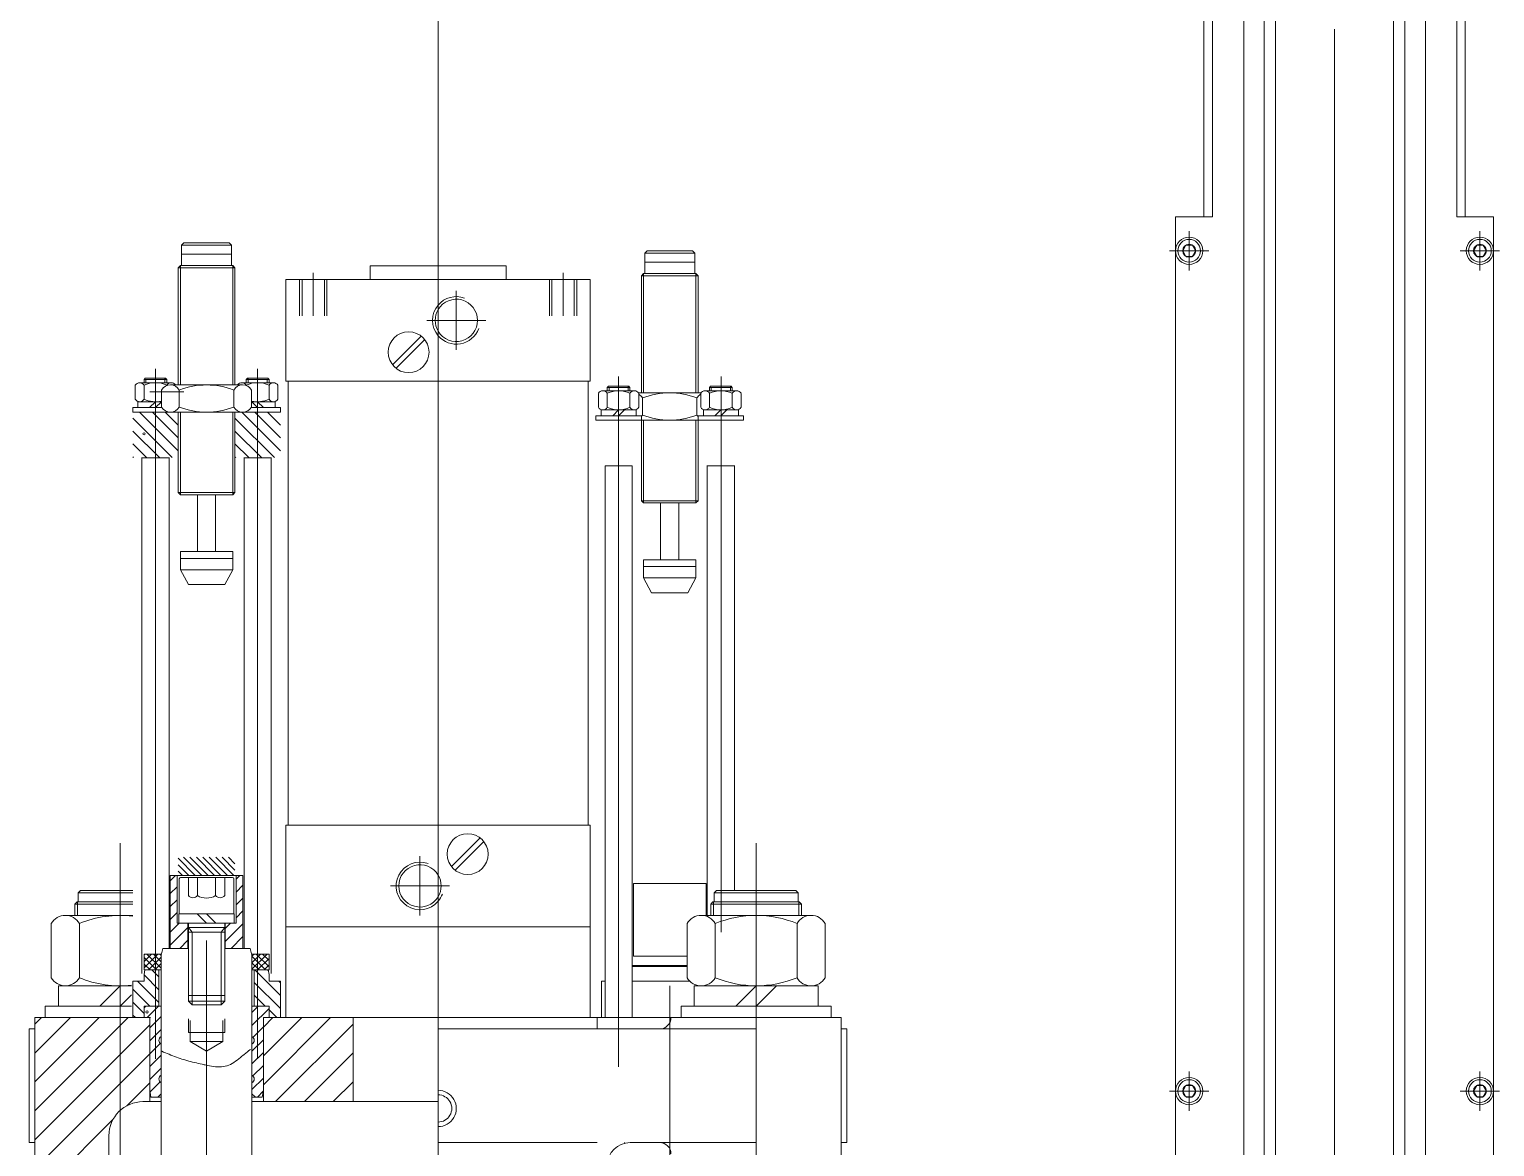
# Model space of a CAD drawing. Header units: millimetres. Extents: x -1052 to 3351, y 0 to 2015.
# Drawn here: x -148.41 to -138.87, y 1558.49 to 1565.77 of the extents above; entities that cross this region are included whole.
import ezdxf

# ---------------------------------------------------------------- set-up
doc = ezdxf.new("R2010")
doc.units = ezdxf.units.MM

msp = doc.modelspace()

# ---------------------------------------------------------------- linework, layer by layer
at = {"linetype": 'Continuous', "lineweight": 0}
for p, q in [((-140.5054, 1553.0099), (-140.5054, 1571.4257)), ((-140.3723, 1553.0099), (-140.3723, 1571.4257)), ((-140.2983, 1553.0099), (-140.2983, 1571.4257)), ((-139.5291, 1553.0099), (-139.5291, 1571.4257)), ((-139.4552, 1553.0099), (-139.4552, 1571.4257)), ((-139.322, 1553.0099), (-139.322, 1571.4257)), ((-140.7642, 1568.6892), (-140.7642, 1564.5475)), ((-140.7642, 1564.5475), (-140.7642, 1568.6892)), ((-140.7091, 1564.5475), (-140.7091, 1568.6892)), ((-139.1184, 1564.5475), (-139.1184, 1568.6892)), ((-139.0632, 1568.6892), (-139.0632, 1564.5475)), ((-139.0632, 1564.5475), (-139.0632, 1568.6892)), ((-145.7515, 1566.4505), (-145.7515, 1544.2314)), ((-145.7515, 1565.7678), (-145.7515, 1548.4778)), ((-139.9137, 1553.0099), (-139.9137, 1565.7678)), ((-140.9491, 1553.0099), (-140.9491, 1564.5475)), ((-140.7642, 1564.5475), (-140.9491, 1564.5475)), ((-140.9491, 1564.5475), (-140.9491, 1553.0099)), ((-140.7091, 1564.5475), (-140.9491, 1564.5475)), ((-139.1184, 1564.5475), (-138.8783, 1564.5475)), ((-139.0632, 1564.5475), (-138.8783, 1564.5475)), ((-138.8783, 1553.0099), (-138.8783, 1564.5475)), ((-138.8783, 1564.5475), (-138.8783, 1553.0099)), ((-140.8604, 1564.4541), (-140.8604, 1564.1972)), ((-138.967, 1564.4541), (-138.967, 1564.1972)), ((-147.4224, 1564.3628), (-147.4076, 1564.3776)), ((-147.4224, 1564.2297), (-147.4224, 1564.3628)), ((-147.4224, 1564.3628), (-147.097, 1564.3628)), ((-147.4076, 1564.3776), (-147.1118, 1564.3776)), ((-147.097, 1564.3628), (-147.1118, 1564.3776)), ((-147.097, 1564.2297), (-147.097, 1564.3628)), ((-144.4059, 1564.3099), (-144.3912, 1564.3247)), ((-144.0953, 1564.3247), (-144.3912, 1564.3247)), ((-144.0805, 1564.3099), (-144.0953, 1564.3247)), ((-140.9889, 1564.3257), (-140.7319, 1564.3257)), ((-140.8815, 1564.3626), (-140.9027, 1564.3257)), ((-140.8815, 1564.2887), (-140.9027, 1564.3257)), ((-140.8392, 1564.3626), (-140.8815, 1564.3626)), ((-140.8392, 1564.3626), (-140.8181, 1564.3257)), ((-140.8392, 1564.2887), (-140.8181, 1564.3257)), ((-138.8386, 1564.3257), (-139.0955, 1564.3257)), ((-138.9882, 1564.3626), (-139.0093, 1564.3257)), ((-138.9882, 1564.2887), (-139.0093, 1564.3257)), ((-138.9882, 1564.3626), (-138.9459, 1564.3626)), ((-138.9459, 1564.3626), (-138.9247, 1564.3257)), ((-138.9459, 1564.2887), (-138.9247, 1564.3257)), ((-147.4446, 1564.2149), (-147.4298, 1564.2297)), ((-147.4298, 1564.2297), (-147.0896, 1564.2297)), ((-147.4298, 1564.2297), (-147.4298, 1563.4516)), ((-147.097, 1564.3036), (-147.4224, 1564.3036)), ((-147.0748, 1564.2149), (-147.0896, 1564.2297)), ((-147.0896, 1564.2297), (-147.0896, 1563.4516)), ((-146.1952, 1564.1383), (-146.1952, 1564.2271)), ((-146.1952, 1564.2271), (-145.7515, 1564.2271)), ((-145.7515, 1564.2271), (-145.3077, 1564.2271)), ((-145.3077, 1564.2271), (-145.3077, 1564.1383)), ((-144.4059, 1564.1768), (-144.4059, 1564.3099)), ((-144.0805, 1564.3099), (-144.4059, 1564.3099)), ((-144.4059, 1564.2508), (-144.0805, 1564.2508)), ((-144.0805, 1564.1768), (-144.0805, 1564.3099)), ((-140.8392, 1564.2887), (-140.8815, 1564.2887)), ((-138.9882, 1564.2887), (-138.9459, 1564.2887)), ((-147.4446, 1564.2149), (-147.0748, 1564.2149)), ((-147.4446, 1564.2149), (-147.4446, 1563.4516)), ((-147.0748, 1564.2149), (-147.0748, 1563.4516)), ((-146.7425, 1563.4771), (-146.7425, 1564.1383)), ((-146.7425, 1564.1383), (-146.1952, 1564.1383)), ((-146.6538, 1564.1383), (-146.6538, 1563.9017)), ((-146.6379, 1564.1383), (-146.6379, 1563.9017)), ((-146.565, 1564.1827), (-146.565, 1563.9017)), ((-146.4922, 1564.1383), (-146.4922, 1563.9017)), ((-146.4763, 1564.1383), (-146.4763, 1563.9017)), ((-146.1952, 1564.1383), (-145.7515, 1564.1383)), ((-145.7515, 1564.1383), (-145.3077, 1564.1383)), ((-145.3077, 1564.1383), (-144.7604, 1564.1383)), ((-145.0267, 1564.1383), (-145.0267, 1563.9017)), ((-145.0108, 1564.1383), (-145.0108, 1563.9017)), ((-144.9379, 1564.1827), (-144.9379, 1563.9017)), ((-144.8651, 1564.1383), (-144.8651, 1563.9017)), ((-144.8492, 1564.1383), (-144.8492, 1563.9017)), ((-144.7604, 1564.1383), (-144.7604, 1563.4771)), ((-144.4281, 1564.162), (-144.4133, 1564.1768)), ((-144.0583, 1564.162), (-144.4281, 1564.162)), ((-144.4281, 1564.162), (-144.4281, 1563.3999)), ((-144.0731, 1564.1768), (-144.4133, 1564.1768)), ((-144.4133, 1564.1768), (-144.4133, 1563.3999)), ((-144.0583, 1564.162), (-144.0731, 1564.1768)), ((-144.0731, 1564.1768), (-144.0731, 1563.3999)), ((-144.0583, 1564.162), (-144.0583, 1563.3999)), ((-145.6331, 1563.6792), (-145.6331, 1564.065)), ((-145.4402, 1563.8721), (-145.8261, 1563.8721)), ((-145.8621, 1563.7702), (-146.0489, 1563.5834)), ((-145.8386, 1563.7466), (-146.0254, 1563.5598)), ((-144.4281, 1563.665), (-144.4281, 1563.6661)), ((-144.4133, 1563.665), (-144.4133, 1563.6661)), ((-144.0731, 1563.665), (-144.0731, 1563.6661)), ((-144.0583, 1563.665), (-144.0583, 1563.6663)), ((-147.5925, 1559.063), (-147.5925, 1563.5574)), ((-146.9269, 1559.063), (-146.9269, 1563.5574)), ((-147.6952, 1563.4664), (-147.4898, 1563.4664)), ((-147.6665, 1563.4875), (-147.6591, 1563.4949)), ((-147.5186, 1563.4875), (-147.6665, 1563.4875)), ((-147.6665, 1563.4653), (-147.6665, 1563.4875)), ((-147.526, 1563.4949), (-147.6591, 1563.4949)), ((-147.6547, 1563.4653), (-147.6547, 1563.4875)), ((-147.5304, 1563.4653), (-147.5304, 1563.4949)), ((-147.5186, 1563.4875), (-147.526, 1563.4949)), ((-147.5186, 1563.4653), (-147.5186, 1563.4875)), ((-146.8242, 1563.4664), (-147.0296, 1563.4664)), ((-147.0009, 1563.4875), (-146.9935, 1563.4949)), ((-147.0009, 1563.4875), (-146.853, 1563.4875)), ((-147.0009, 1563.4653), (-147.0009, 1563.4875)), ((-146.9935, 1563.4949), (-146.8604, 1563.4949)), ((-146.989, 1563.4653), (-146.989, 1563.4949)), ((-146.8648, 1563.4653), (-146.8648, 1563.4875)), ((-146.853, 1563.4875), (-146.8604, 1563.4949)), ((-146.853, 1563.4653), (-146.853, 1563.4875)), ((-146.7277, 1563.4771), (-146.7425, 1563.4771)), ((-146.7277, 1560.5839), (-146.7277, 1563.4771)), ((-146.7277, 1563.4771), (-145.7515, 1563.4771)), ((-145.7515, 1563.4771), (-144.7752, 1563.4771)), ((-144.7604, 1563.4771), (-144.7752, 1563.4771)), ((-144.7752, 1563.4771), (-144.7752, 1560.5839)), ((-144.5761, 1559.0113), (-144.5761, 1563.5057)), ((-143.9094, 1563.5057), (-143.9094, 1559.8885)), ((-147.724, 1563.3587), (-147.724, 1563.4498)), ((-147.6665, 1563.3587), (-147.6665, 1563.4498)), ((-147.4076, 1563.4061), (-147.6295, 1563.4061)), ((-147.5522, 1563.4184), (-147.5522, 1563.3073)), ((-147.5186, 1563.4498), (-147.5186, 1563.4472)), ((-147.4947, 1563.4516), (-147.0247, 1563.4516)), ((-147.4372, 1563.4184), (-147.4372, 1563.3073)), ((-147.0822, 1563.3073), (-147.0822, 1563.4184)), ((-147.0009, 1563.4498), (-147.0009, 1563.4472)), ((-146.9672, 1563.4184), (-146.9672, 1563.3073)), ((-146.853, 1563.3587), (-146.853, 1563.4498)), ((-146.7955, 1563.3587), (-146.7955, 1563.4498)), ((-144.7075, 1563.3059), (-144.7075, 1563.3969)), ((-144.6787, 1563.4135), (-144.4734, 1563.4135)), ((-144.65, 1563.4357), (-144.6426, 1563.4431)), ((-144.5021, 1563.4357), (-144.65, 1563.4357)), ((-144.65, 1563.4135), (-144.65, 1563.4357)), ((-144.65, 1563.3059), (-144.65, 1563.3969)), ((-144.5095, 1563.4431), (-144.6426, 1563.4431)), ((-144.6382, 1563.4135), (-144.6382, 1563.4357)), ((-144.5139, 1563.4135), (-144.5139, 1563.4431)), ((-144.5021, 1563.4357), (-144.5095, 1563.4431)), ((-144.5021, 1563.4135), (-144.5021, 1563.4357)), ((-144.5021, 1563.3969), (-144.5021, 1563.3059)), ((-144.4458, 1563.3999), (-144.0408, 1563.3999)), ((-144.4446, 1563.3059), (-144.4446, 1563.3969)), ((-144.4208, 1563.2556), (-144.4208, 1563.3667)), ((-144.0658, 1563.3667), (-144.0658, 1563.2556)), ((-144.0418, 1563.3059), (-144.0418, 1563.3969)), ((-144.0131, 1563.4135), (-143.8077, 1563.4135)), ((-143.9844, 1563.4357), (-143.977, 1563.4431)), ((-143.8365, 1563.4357), (-143.9844, 1563.4357)), ((-143.9844, 1563.4135), (-143.9844, 1563.4357)), ((-143.9844, 1563.3059), (-143.9844, 1563.3969)), ((-143.8439, 1563.4431), (-143.977, 1563.4431)), ((-143.9725, 1563.4135), (-143.9725, 1563.4357)), ((-143.8483, 1563.4135), (-143.8483, 1563.4431)), ((-143.8365, 1563.4357), (-143.8439, 1563.4431)), ((-143.8365, 1563.4135), (-143.8365, 1563.4357)), ((-143.8365, 1563.3969), (-143.8365, 1563.3059)), ((-143.779, 1563.3059), (-143.779, 1563.3969)), ((-147.7405, 1563.3037), (-147.7405, 1563.2741)), ((-147.55, 1563.3037), (-147.7405, 1563.3037)), ((-147.7405, 1563.2741), (-147.4446, 1563.2741)), ((-147.7064, 1563.3422), (-147.7064, 1563.3037)), ((-147.5522, 1563.3422), (-147.7064, 1563.3422)), ((-147.55, 1563.3037), (-147.7064, 1563.3037)), ((-147.6957, 1563.2741), (-147.4446, 1563.0231)), ((-147.5522, 1563.3422), (-147.6952, 1563.3422)), ((-147.5925, 1563.3422), (-147.631, 1563.3037)), ((-147.612, 1563.2741), (-147.4446, 1563.1068)), ((-147.5925, 1563.3037), (-147.5541, 1563.3422)), ((-147.5283, 1563.2741), (-147.4446, 1563.1904)), ((-147.4947, 1563.2741), (-147.0247, 1563.2741)), ((-147.4446, 1562.7505), (-147.4446, 1563.2741)), ((-147.4298, 1562.7357), (-147.4298, 1563.2741)), ((-147.0896, 1562.7357), (-147.0896, 1563.2741)), ((-147.0748, 1562.7505), (-147.0748, 1563.2741)), ((-146.779, 1563.2741), (-147.0748, 1563.2741)), ((-147.03, 1563.2741), (-146.779, 1563.0231)), ((-146.9695, 1563.3037), (-146.779, 1563.3037)), ((-146.9695, 1563.3037), (-146.813, 1563.3037)), ((-146.9672, 1563.3422), (-146.813, 1563.3422)), ((-146.9672, 1563.3422), (-146.8242, 1563.3422)), ((-146.9269, 1563.3037), (-146.9654, 1563.3422)), ((-146.9463, 1563.2741), (-146.779, 1563.1068)), ((-146.9269, 1563.3422), (-146.8885, 1563.3037)), ((-146.8627, 1563.2741), (-146.779, 1563.1904)), ((-146.813, 1563.3422), (-146.813, 1563.3037)), ((-146.779, 1563.3037), (-146.779, 1563.2741)), ((-144.4622, 1563.2893), (-144.69, 1563.2893)), ((-144.69, 1563.2893), (-144.69, 1563.2508)), ((-144.6787, 1563.2893), (-144.4734, 1563.2893)), ((-144.5761, 1563.2893), (-144.6145, 1563.2508)), ((-144.5761, 1563.2508), (-144.5376, 1563.2893)), ((-144.4622, 1563.2508), (-144.4622, 1563.2893)), ((-143.7965, 1563.2893), (-144.0243, 1563.2893)), ((-144.0243, 1563.2893), (-144.0243, 1563.2508)), ((-144.0131, 1563.2893), (-143.8077, 1563.2893)), ((-143.9104, 1563.2893), (-143.9489, 1563.2508)), ((-143.9104, 1563.2508), (-143.872, 1563.2893)), ((-143.7965, 1563.2508), (-143.7965, 1563.2893)), ((-147.7405, 1563.2352), (-147.4835, 1562.9783)), ((-147.0748, 1563.2352), (-146.8179, 1562.9783)), ((-144.4281, 1563.2508), (-144.724, 1563.2508)), ((-144.724, 1563.2508), (-144.724, 1563.2212)), ((-144.724, 1563.2212), (-144.4281, 1563.2212)), ((-144.69, 1563.2508), (-144.4622, 1563.2508)), ((-144.4282, 1563.2224), (-144.0584, 1563.2224)), ((-144.4281, 1563.2212), (-144.4281, 1563.2508)), ((-144.4281, 1562.6976), (-144.4281, 1563.2215)), ((-144.4133, 1562.6828), (-144.4133, 1563.2212)), ((-144.0731, 1562.6828), (-144.0731, 1563.2212)), ((-143.7625, 1563.2508), (-144.0583, 1563.2508)), ((-144.0583, 1563.2508), (-144.0583, 1563.2212)), ((-144.0583, 1562.6976), (-144.0583, 1563.2212)), ((-144.0583, 1563.2212), (-143.7625, 1563.2212)), ((-144.0243, 1563.2508), (-143.7965, 1563.2508)), ((-143.7625, 1563.2212), (-143.7625, 1563.2508)), ((-147.7405, 1563.1516), (-147.5672, 1562.9783)), ((-147.0748, 1563.1516), (-146.9015, 1562.9783)), ((-147.7405, 1563.0679), (-147.6508, 1562.9783)), ((-147.7405, 1562.9842), (-147.7345, 1562.9783)), ((-147.6813, 1562.9783), (-147.6813, 1559.6194)), ((-147.5038, 1562.9783), (-147.5038, 1559.7821)), ((-147.0748, 1563.0679), (-146.9852, 1562.9783)), ((-147.0748, 1562.9842), (-147.0689, 1562.9783)), ((-147.0157, 1562.9783), (-147.0157, 1559.7821)), ((-146.8382, 1562.9783), (-146.8382, 1559.6194)), ((-147.6813, 1562.9772), (-147.5038, 1562.9772)), ((-146.8382, 1562.9772), (-147.0157, 1562.9772)), ((-144.6648, 1562.9254), (-144.4873, 1562.9254)), ((-144.6648, 1559.331), (-144.6648, 1562.9254)), ((-144.4873, 1559.331), (-144.4873, 1562.9254)), ((-143.9992, 1559.9967), (-143.9992, 1562.9265)), ((-143.9992, 1562.9254), (-143.8217, 1562.9254)), ((-143.8217, 1560.1594), (-143.8217, 1562.9265)), ((-147.4446, 1562.7505), (-147.0748, 1562.7505)), ((-147.4446, 1562.7505), (-147.4298, 1562.7357)), ((-147.4298, 1562.7357), (-147.0896, 1562.7357)), ((-147.3189, 1562.3659), (-147.3189, 1562.7357)), ((-147.2006, 1562.3659), (-147.2006, 1562.7357)), ((-147.0748, 1562.7505), (-147.0896, 1562.7357)), ((-144.0583, 1562.6976), (-144.4281, 1562.6976)), ((-144.4281, 1562.6976), (-144.4133, 1562.6828)), ((-144.0583, 1562.6976), (-144.0731, 1562.6828)), ((-144.0731, 1562.6828), (-144.4133, 1562.6828)), ((-144.3024, 1562.3131), (-144.3024, 1562.6828)), ((-144.1841, 1562.3131), (-144.1841, 1562.6828)), ((-147.2597, 1562.3659), (-147.4298, 1562.3659)), ((-147.4298, 1562.2476), (-147.4298, 1562.3659)), ((-147.4298, 1562.3215), (-147.2597, 1562.3215)), ((-147.2597, 1562.3659), (-147.0896, 1562.3659)), ((-147.0896, 1562.3215), (-147.2597, 1562.3215)), ((-147.0896, 1562.2476), (-147.0896, 1562.3659)), ((-144.2432, 1562.3131), (-144.4133, 1562.3131)), ((-144.4133, 1562.1947), (-144.4133, 1562.3131)), ((-144.2432, 1562.3131), (-144.0731, 1562.3131)), ((-144.0731, 1562.1947), (-144.0731, 1562.3131)), ((-147.4298, 1562.2476), (-147.2597, 1562.2476)), ((-147.4298, 1562.2476), (-147.3781, 1562.1514)), ((-147.0896, 1562.2476), (-147.2597, 1562.2476)), ((-147.0896, 1562.2476), (-147.1414, 1562.1514)), ((-144.4133, 1562.2687), (-144.2432, 1562.2687)), ((-144.0731, 1562.2687), (-144.2432, 1562.2687)), ((-147.2597, 1562.1514), (-147.3781, 1562.1514)), ((-147.2597, 1562.1514), (-147.1414, 1562.1514)), ((-144.4133, 1562.1947), (-144.2432, 1562.1947)), ((-144.4133, 1562.1947), (-144.3616, 1562.0986)), ((-144.0731, 1562.1947), (-144.2432, 1562.1947)), ((-144.0731, 1562.1947), (-144.1249, 1562.0986)), ((-144.2432, 1562.0986), (-144.3616, 1562.0986)), ((-144.2432, 1562.0986), (-144.1249, 1562.0986)), ((-146.7425, 1559.9227), (-146.7425, 1560.5839)), ((-146.7425, 1560.5839), (-146.7277, 1560.5839)), ((-146.7277, 1560.5839), (-145.7515, 1560.5839)), ((-145.7515, 1560.5839), (-144.7752, 1560.5839)), ((-145.4776, 1560.5012), (-145.6644, 1560.3144)), ((-144.7752, 1560.5839), (-144.7604, 1560.5839)), ((-144.7604, 1560.5839), (-144.7604, 1559.9227)), ((-147.8223, 1560.467), (-147.8223, 1545.26)), ((-145.454, 1560.4776), (-145.6408, 1560.2908)), ((-143.6806, 1560.467), (-143.6806, 1545.2953)), ((-147.4446, 1560.3686), (-147.333, 1560.257)), ((-147.4446, 1560.3267), (-147.3749, 1560.257)), ((-147.4095, 1560.3753), (-147.2912, 1560.257)), ((-147.3677, 1560.3753), (-147.2494, 1560.257)), ((-147.3259, 1560.3753), (-147.2075, 1560.257)), ((-147.284, 1560.3753), (-147.1657, 1560.257)), ((-147.2422, 1560.3753), (-147.1238, 1560.257)), ((-147.2003, 1560.3753), (-147.082, 1560.257)), ((-147.1585, 1560.3753), (-147.0748, 1560.2916)), ((-147.1167, 1560.3753), (-147.0748, 1560.3335)), ((-145.8698, 1559.996), (-145.8698, 1560.3818)), ((-147.4964, 1560.257), (-147.4964, 1559.7821)), ((-147.4964, 1560.257), (-147.2597, 1560.257)), ((-147.4964, 1560.2221), (-147.4615, 1560.257)), ((-147.452, 1559.9463), (-147.452, 1560.257)), ((-147.4446, 1560.2849), (-147.4167, 1560.257)), ((-147.4372, 1560.2348), (-147.4372, 1560.007)), ((-147.4284, 1560.2436), (-147.0911, 1560.2436)), ((-147.3781, 1560.2436), (-147.3781, 1560.1253)), ((-147.3189, 1560.2436), (-147.3189, 1560.1253)), ((-147.2597, 1560.257), (-147.0231, 1560.257)), ((-147.2006, 1560.2436), (-147.2006, 1560.1253)), ((-147.1414, 1560.2436), (-147.1414, 1560.1253)), ((-147.0822, 1560.2348), (-147.0822, 1560.007)), ((-147.0674, 1559.9463), (-147.0674, 1560.257)), ((-147.0674, 1560.2327), (-147.0432, 1560.257)), ((-147.0231, 1560.257), (-147.0231, 1559.7821)), ((-145.7515, 1560.2259), (-145.7515, 1544.3888)), ((-148.096, 1560.1445), (-148.0812, 1560.1593)), ((-148.096, 1560.1445), (-148.096, 1560.0854)), ((-148.096, 1560.1445), (-147.7405, 1560.1445)), ((-148.0812, 1560.1593), (-147.7405, 1560.1593)), ((-147.4964, 1560.1384), (-147.452, 1560.1828)), ((-147.0674, 1560.149), (-147.0231, 1560.1934)), ((-145.6769, 1560.1889), (-146.0627, 1560.1889)), ((-144.4799, 1560.2052), (-144.4799, 1559.7304)), ((-144.2432, 1560.2052), (-144.4799, 1560.2052)), ((-144.0066, 1560.2052), (-144.2432, 1560.2052)), ((-144.0066, 1560.2052), (-144.0066, 1559.9967)), ((-143.9543, 1560.1445), (-143.9395, 1560.1593)), ((-143.9543, 1560.1445), (-143.407, 1560.1445)), ((-143.9543, 1560.1445), (-143.9543, 1560.0854)), ((-143.9395, 1560.1593), (-143.4218, 1560.1593)), ((-143.407, 1560.1445), (-143.4218, 1560.1593)), ((-143.407, 1560.1445), (-143.407, 1560.0854)), ((-148.1182, 1560.0706), (-148.1034, 1560.0854)), ((-148.1182, 1560.0706), (-148.1182, 1559.9966)), ((-148.1182, 1560.0706), (-147.7405, 1560.0706)), ((-148.1034, 1560.0854), (-147.7405, 1560.0854)), ((-148.0995, 1559.9966), (-148.0995, 1560.0854)), ((-147.4964, 1560.0547), (-147.452, 1560.0991)), ((-147.0674, 1560.0653), (-147.0231, 1560.1097)), ((-147.0674, 1559.9817), (-147.0231, 1560.026)), ((-143.9765, 1560.0706), (-143.9617, 1560.0854)), ((-143.9765, 1560.0706), (-143.3848, 1560.0706)), ((-143.9765, 1560.0706), (-143.9765, 1559.9966)), ((-143.9617, 1560.0854), (-143.3996, 1560.0854)), ((-143.9577, 1559.9966), (-143.9577, 1560.0854)), ((-143.4035, 1559.9966), (-143.4035, 1560.0854)), ((-143.3848, 1560.0706), (-143.3996, 1560.0854)), ((-143.3848, 1560.0706), (-143.3848, 1559.9966)), ((-148.2714, 1559.591), (-148.2714, 1559.9437)), ((-148.1797, 1559.9967), (-147.7405, 1559.9967)), ((-148.088, 1559.591), (-148.088, 1559.9437)), ((-147.4964, 1559.9711), (-147.452, 1560.0154)), ((-147.4964, 1559.8874), (-147.4375, 1559.9463)), ((-147.452, 1559.9463), (-147.2597, 1559.9463)), ((-147.4402, 1559.9463), (-147.4402, 1560.007)), ((-147.4402, 1560.007), (-147.0793, 1560.007)), ((-147.0793, 1559.9463), (-147.4402, 1559.9463)), ((-147.4372, 1560.007), (-147.0822, 1560.007)), ((-147.3818, 1559.7821), (-147.3818, 1559.9463)), ((-147.3781, 1559.9463), (-147.3781, 1559.439)), ((-147.2597, 1559.9463), (-147.3204, 1560.007)), ((-147.2597, 1560.007), (-147.1991, 1559.9463)), ((-147.0674, 1559.9463), (-147.2597, 1559.9463)), ((-147.1414, 1559.9463), (-147.1414, 1559.439)), ((-147.1377, 1559.7821), (-147.1377, 1559.9463)), ((-147.1377, 1559.9114), (-147.1028, 1559.9463)), ((-147.1377, 1559.8277), (-147.0231, 1559.9424)), ((-147.0793, 1560.007), (-147.0793, 1559.9463)), ((-144.1302, 1559.591), (-144.1302, 1559.9437)), ((-144.0385, 1559.9966), (-143.3227, 1559.9966)), ((-143.9469, 1559.591), (-143.9469, 1559.9437)), ((-143.4143, 1559.9437), (-143.4143, 1559.591)), ((-143.231, 1559.591), (-143.231, 1559.9437)), ((-147.4964, 1559.8037), (-147.3818, 1559.9184)), ((-147.4343, 1559.7821), (-147.3818, 1559.8347)), ((-147.3544, 1559.8886), (-147.3781, 1559.9182)), ((-147.3781, 1559.9182), (-147.1414, 1559.9182)), ((-147.1414, 1559.8886), (-147.3781, 1559.8886)), ((-147.3544, 1559.4153), (-147.3544, 1559.8886)), ((-147.2597, 1551.4293), (-147.2597, 1559.8328)), ((-147.1651, 1559.8886), (-147.1414, 1559.9182)), ((-147.1651, 1559.4153), (-147.1651, 1559.8886)), ((-147.0996, 1559.7821), (-147.0231, 1559.8587)), ((-146.7425, 1559.9227), (-144.7604, 1559.9227)), ((-146.7425, 1559.331), (-146.7425, 1559.9227)), ((-146.1952, 1559.9227), (-146.7425, 1559.9227)), ((-146.1952, 1559.9227), (-145.7515, 1559.9227)), ((-145.7515, 1559.9227), (-145.3077, 1559.9227)), ((-144.7604, 1559.9227), (-145.3077, 1559.9227)), ((-144.7604, 1559.9227), (-144.7604, 1559.686)), ((-144.7604, 1559.9227), (-144.7604, 1559.331)), ((-147.6665, 1559.7452), (-147.6665, 1559.6416)), ((-147.6665, 1559.7452), (-147.5536, 1559.7452)), ((-147.6665, 1559.7392), (-147.6605, 1559.7452)), ((-147.6665, 1559.6973), (-147.6187, 1559.7452)), ((-147.6665, 1559.6555), (-147.5768, 1559.7452)), ((-147.6479, 1559.7452), (-147.5556, 1559.6529)), ((-147.606, 1559.7452), (-147.5556, 1559.6947)), ((-147.5642, 1559.7452), (-147.5556, 1559.7365)), ((-147.5556, 1559.7378), (-147.5437, 1559.7821)), ((-147.5556, 1559.7452), (-147.5556, 1559.6416)), ((-147.5556, 1559.7378), (-147.5556, 1553.9006)), ((-147.5437, 1559.7821), (-147.4076, 1559.7821)), ((-147.4964, 1559.7821), (-147.3781, 1559.7821)), ((-147.1414, 1559.7821), (-147.0231, 1559.7821)), ((-147.1118, 1559.7821), (-146.9758, 1559.7821)), ((-146.9639, 1559.7378), (-146.9758, 1559.7821)), ((-146.9659, 1559.7452), (-146.853, 1559.7452)), ((-146.9639, 1559.7452), (-146.9639, 1559.6416)), ((-146.9639, 1559.7305), (-146.9493, 1559.7452)), ((-146.9639, 1559.6887), (-146.9074, 1559.7452)), ((-146.9639, 1559.6469), (-146.8656, 1559.7452)), ((-146.9639, 1559.7378), (-146.9639, 1557.7779)), ((-146.9366, 1559.7452), (-146.853, 1559.6615)), ((-146.8948, 1559.7452), (-146.853, 1559.7033)), ((-146.853, 1559.6416), (-146.853, 1559.7452)), ((-147.6665, 1559.722), (-147.5862, 1559.6416)), ((-147.6665, 1559.6801), (-147.628, 1559.6416)), ((-147.6665, 1559.6416), (-147.5556, 1559.6416)), ((-147.6665, 1559.612), (-147.6613, 1559.6416)), ((-147.6613, 1559.6416), (-147.5556, 1559.6416)), ((-147.6385, 1559.6416), (-147.5556, 1559.7246)), ((-147.6157, 1559.6416), (-147.5704, 1559.5962)), ((-147.5967, 1559.6416), (-147.5556, 1559.6827)), ((-147.5704, 1559.6416), (-147.5704, 1559.405)), ((-146.9639, 1559.7306), (-146.8749, 1559.6416)), ((-146.9639, 1559.6888), (-146.9168, 1559.6416)), ((-146.9639, 1559.6469), (-146.9586, 1559.6416)), ((-146.9639, 1559.6416), (-146.853, 1559.6416)), ((-146.9639, 1559.6416), (-146.8582, 1559.6416)), ((-146.9491, 1559.6416), (-146.9491, 1559.405)), ((-146.9463, 1559.6416), (-146.779, 1559.4743)), ((-146.9273, 1559.6416), (-146.853, 1559.716)), ((-146.8855, 1559.6416), (-146.853, 1559.6741)), ((-146.8627, 1559.6416), (-146.8572, 1559.6362)), ((-146.853, 1559.612), (-146.8582, 1559.6416)), ((-144.4873, 1559.6712), (-144.1302, 1559.6712)), ((-144.4873, 1559.6638), (-144.1302, 1559.6638)), ((-144.4799, 1559.7304), (-144.1302, 1559.7304)), ((-147.7405, 1559.5677), (-147.7405, 1559.331)), ((-147.7405, 1559.5677), (-147.6665, 1559.5677)), ((-147.7091, 1559.5677), (-147.5704, 1559.4289)), ((-147.6665, 1559.612), (-147.6665, 1559.5677)), ((-147.6665, 1559.6087), (-147.5704, 1559.5126)), ((-147.3781, 1559.5455), (-147.3781, 1559.5307)), ((-146.9491, 1559.5607), (-146.779, 1559.3906)), ((-146.853, 1559.612), (-146.853, 1559.5677)), ((-146.853, 1559.5677), (-146.779, 1559.5677)), ((-146.7887, 1559.5677), (-146.779, 1559.5579)), ((-146.779, 1559.5677), (-146.779, 1559.331)), ((-144.687, 1559.331), (-144.687, 1559.5677)), ((-144.687, 1559.5677), (-144.6648, 1559.5677)), ((-144.4873, 1559.5677), (-144.1119, 1559.5677)), ((-148.2249, 1559.5382), (-148.2249, 1559.4051)), ((-147.7479, 1559.5381), (-148.2249, 1559.5382)), ((-148.1797, 1559.5381), (-147.7479, 1559.5381)), ((-147.8218, 1559.5381), (-147.9549, 1559.405)), ((-147.8218, 1559.405), (-147.7479, 1559.4789)), ((-147.7405, 1559.5153), (-147.6301, 1559.405)), ((-147.1414, 1559.4745), (-147.3781, 1559.4745)), ((-146.9491, 1559.477), (-146.877, 1559.405)), ((-144.2427, 1559.538), (-144.2427, 1551.8057)), ((-143.2775, 1559.538), (-144.0837, 1559.5382)), ((-144.0837, 1559.5382), (-144.0837, 1559.405)), ((-144.0385, 1559.5381), (-143.3227, 1559.5381)), ((-143.6806, 1559.5381), (-143.8138, 1559.405)), ((-143.6806, 1559.405), (-143.5475, 1559.5381)), ((-143.2776, 1559.4049), (-143.2775, 1559.538)), ((-148.3099, 1559.405), (-148.3099, 1559.331)), ((-148.0881, 1559.405), (-148.3099, 1559.405)), ((-148.2249, 1559.4051), (-147.7479, 1559.405)), ((-147.7405, 1559.4316), (-147.6665, 1559.3577)), ((-147.6665, 1559.405), (-147.5556, 1559.405)), ((-147.6665, 1559.405), (-147.6665, 1559.331)), ((-147.6665, 1559.405), (-147.6665, 1559.331)), ((-147.6665, 1559.405), (-147.5556, 1559.405)), ((-147.6665, 1559.3939), (-147.6555, 1559.405)), ((-147.6458, 1559.331), (-147.5718, 1559.405)), ((-147.5556, 1559.2087), (-147.5556, 1559.405)), ((-147.3781, 1559.439), (-147.1414, 1559.439)), ((-147.3781, 1559.439), (-147.3544, 1559.4153)), ((-147.3544, 1559.4153), (-147.1651, 1559.4153)), ((-147.1414, 1559.439), (-147.1651, 1559.4153)), ((-146.9639, 1559.405), (-146.853, 1559.405)), ((-146.9639, 1559.2087), (-146.9639, 1559.405)), ((-146.9639, 1559.405), (-146.853, 1559.405)), ((-146.9639, 1559.3641), (-146.923, 1559.405)), ((-146.9639, 1559.2804), (-146.853, 1559.3913)), ((-146.853, 1559.405), (-146.853, 1559.331)), ((-146.853, 1559.405), (-146.853, 1559.331)), ((-146.853, 1559.3809), (-146.8031, 1559.331)), ((-144.1688, 1559.405), (-144.1688, 1559.331)), ((-143.9469, 1559.4049), (-144.1688, 1559.405)), ((-144.0837, 1559.405), (-143.2776, 1559.4049)), ((-143.1925, 1559.4049), (-143.4144, 1559.4049)), ((-143.1925, 1559.3309), (-143.1925, 1559.4049)), ((-148.377, 1559.257), (-148.414, 1559.257)), ((-148.414, 1558.5174), (-148.414, 1559.257)), ((-148.377, 1558.1476), (-148.377, 1559.331)), ((-148.377, 1559.331), (-147.6244, 1559.331)), ((-148.377, 1559.2887), (-148.3347, 1559.331)), ((-148.377, 1559.1004), (-148.1464, 1559.331)), ((-148.377, 1558.9121), (-147.9582, 1559.331)), ((-148.377, 1558.7239), (-147.7699, 1559.331)), ((-148.377, 1558.5356), (-147.6295, 1559.2831)), ((-148.3099, 1559.331), (-148.0879, 1559.331)), ((-147.7405, 1559.348), (-147.7235, 1559.331)), ((-147.7405, 1559.331), (-147.6244, 1559.331)), ((-147.6665, 1559.331), (-147.6295, 1559.331)), ((-147.6295, 1559.2636), (-147.5556, 1559.3375)), ((-147.6295, 1559.331), (-147.6295, 1558.8281)), ((-147.6295, 1559.331), (-147.6295, 1558.7822)), ((-147.3781, 1559.3236), (-147.3781, 1559.2348)), ((-147.3662, 1559.3118), (-147.3662, 1559.1747)), ((-147.1532, 1559.3118), (-147.1532, 1559.1747)), ((-147.1414, 1559.3236), (-147.1414, 1559.2348)), ((-146.9572, 1559.2034), (-146.8899, 1559.2707)), ((-146.8899, 1559.331), (-146.853, 1559.331)), ((-146.8899, 1559.331), (-146.8899, 1558.8281)), ((-146.8899, 1559.331), (-146.779, 1559.331)), ((-146.8899, 1559.331), (-146.8899, 1558.7837)), ((-146.8899, 1559.331), (-145.7515, 1559.331)), ((-146.8899, 1559.2696), (-146.8285, 1559.331)), ((-146.8899, 1559.0813), (-146.6403, 1559.331)), ((-146.8899, 1558.8931), (-146.452, 1559.331)), ((-146.811, 1558.7837), (-146.3057, 1559.2891)), ((-146.7425, 1559.331), (-144.7604, 1559.331)), ((-146.3057, 1559.331), (-146.3057, 1558.7837)), ((-143.1259, 1559.331), (-145.7515, 1559.331)), ((-145.7515, 1559.257), (-143.6806, 1559.257)), ((-144.7161, 1559.257), (-144.7161, 1559.331)), ((-144.687, 1559.331), (-144.5205, 1559.331)), ((-144.4873, 1559.331), (-144.6648, 1559.331)), ((-144.5086, 1559.331), (-143.9725, 1559.331)), ((-144.2353, 1559.331), (-144.2353, 1559.331)), ((-144.1688, 1559.331), (-143.9467, 1559.331)), ((-143.4167, 1559.3309), (-143.1925, 1559.3309)), ((-143.1259, 1558.1476), (-143.1259, 1559.331)), ((-143.1259, 1559.257), (-143.089, 1559.257)), ((-143.089, 1558.5174), (-143.089, 1559.257)), ((-147.6295, 1559.1799), (-147.5556, 1559.2538)), ((-147.6295, 1559.0962), (-147.5626, 1559.1631)), ((-147.5556, 1558.9572), (-147.5556, 1559.2087)), ((-147.3781, 1559.2348), (-147.2597, 1559.2348)), ((-147.3662, 1559.1747), (-147.2597, 1559.1747)), ((-147.3662, 1559.1747), (-147.2597, 1559.1132)), ((-147.1414, 1559.2348), (-147.2597, 1559.2348)), ((-147.1532, 1559.1747), (-147.2597, 1559.1747)), ((-147.1532, 1559.1747), (-147.2597, 1559.1132)), ((-146.9639, 1559.113), (-146.8899, 1559.187)), ((-148.377, 1558.3473), (-147.6295, 1559.0948)), ((-147.6295, 1559.0125), (-147.5556, 1559.0865)), ((-147.552, 1559.1118), (-147.5556, 1559.1132)), ((-147.54, 1559.1068), (-147.552, 1559.1118)), ((-147.5281, 1559.1019), (-147.54, 1559.1068)), ((-147.5161, 1559.097), (-147.5281, 1559.1019)), ((-147.5041, 1559.0922), (-147.5161, 1559.097)), ((-147.4921, 1559.0875), (-147.5041, 1559.0922)), ((-147.4801, 1559.0828), (-147.4921, 1559.0875)), ((-147.4681, 1559.0782), (-147.4801, 1559.0828)), ((-147.456, 1559.0737), (-147.4681, 1559.0782)), ((-147.444, 1559.0694), (-147.456, 1559.0737)), ((-147.4319, 1559.0652), (-147.444, 1559.0694)), ((-147.4198, 1559.0612), (-147.4319, 1559.0652)), ((-147.0393, 1559.0712), (-147.0496, 1559.0629)), ((-147.0291, 1559.0795), (-147.0393, 1559.0712)), ((-147.024, 1559.0837), (-147.0291, 1559.0795)), ((-147.0291, 1559.0795), (-147.0291, 1559.0795)), ((-147.0139, 1559.0919), (-147.024, 1559.0837)), ((-147.0039, 1559.1), (-147.0139, 1559.0919)), ((-146.9939, 1559.108), (-147.0039, 1559.1)), ((-146.9839, 1559.116), (-146.9939, 1559.108)), ((-146.9739, 1559.1239), (-146.9839, 1559.116)), ((-146.9639, 1558.9572), (-146.9639, 1559.1575)), ((-146.9639, 1559.0294), (-146.8899, 1559.1033)), ((-146.6228, 1558.7837), (-146.3057, 1559.1008)), ((-147.6295, 1558.9289), (-147.5556, 1559.0028)), ((-147.4076, 1559.0573), (-147.4198, 1559.0612)), ((-147.4001, 1559.0551), (-147.4076, 1559.0573)), ((-147.4076, 1559.0573), (-147.4076, 1559.0573)), ((-147.3879, 1559.0515), (-147.4001, 1559.0551)), ((-147.3757, 1559.0481), (-147.3879, 1559.0515)), ((-147.3634, 1559.0448), (-147.3757, 1559.0481)), ((-147.3511, 1559.0417), (-147.3634, 1559.0448)), ((-147.3386, 1559.0387), (-147.3511, 1559.0417)), ((-147.3261, 1559.0357), (-147.3386, 1559.0387)), ((-147.3135, 1559.0328), (-147.3261, 1559.0357)), ((-147.3009, 1559.03), (-147.3135, 1559.0328)), ((-147.2881, 1559.0272), (-147.3009, 1559.03)), ((-147.2752, 1559.0244), (-147.2881, 1559.0272)), ((-147.2678, 1559.0228), (-147.2752, 1559.0244)), ((-147.2752, 1559.0244), (-147.2752, 1559.0244)), ((-147.2547, 1559.0201), (-147.2678, 1559.0228)), ((-147.2415, 1559.0175), (-147.2547, 1559.0201)), ((-147.2284, 1559.0152), (-147.2415, 1559.0175)), ((-147.2152, 1559.0132), (-147.2284, 1559.0152)), ((-147.2021, 1559.0116), (-147.2152, 1559.0132)), ((-147.1891, 1559.0106), (-147.2021, 1559.0116)), ((-147.1762, 1559.0102), (-147.1891, 1559.0106)), ((-147.1634, 1559.0106), (-147.1762, 1559.0102)), ((-147.1509, 1559.0118), (-147.1634, 1559.0106)), ((-147.1386, 1559.0139), (-147.1509, 1559.0118)), ((-147.1266, 1559.0171), (-147.1386, 1559.0139)), ((-147.1265, 1559.0171), (-147.1266, 1559.0171)), ((-147.1266, 1559.0171), (-147.1266, 1559.0171)), ((-147.1148, 1559.0213), (-147.1265, 1559.0171)), ((-147.1034, 1559.0266), (-147.1148, 1559.0213)), ((-147.0922, 1559.0327), (-147.1034, 1559.0266)), ((-147.0813, 1559.0395), (-147.0922, 1559.0327)), ((-147.0706, 1559.0469), (-147.0813, 1559.0395)), ((-147.06, 1559.0548), (-147.0706, 1559.0469)), ((-147.0496, 1559.0629), (-147.06, 1559.0548)), ((-146.9574, 1558.9522), (-146.8899, 1559.0197)), ((-140.8604, 1558.9812), (-140.8604, 1558.7242)), ((-138.967, 1558.9812), (-138.967, 1558.7242)), ((-147.7787, 1558.7574), (-147.6295, 1558.9066)), ((-147.6277, 1558.8471), (-147.5628, 1558.9119)), ((-147.5556, 1558.8207), (-147.5556, 1558.906)), ((-146.9639, 1558.862), (-146.8899, 1558.936)), ((-146.9639, 1558.8207), (-146.9639, 1558.906)), ((-146.4345, 1558.7837), (-146.3057, 1558.9125)), ((-140.8815, 1558.8897), (-140.9027, 1558.8527)), ((-140.8392, 1558.8897), (-140.8815, 1558.8897)), ((-140.8392, 1558.8897), (-140.8181, 1558.8527)), ((-138.9882, 1558.8897), (-139.0093, 1558.8527)), ((-138.9882, 1558.8897), (-138.9459, 1558.8897)), ((-138.9459, 1558.8897), (-138.9247, 1558.8527)), ((-147.6739, 1558.7837), (-147.5556, 1558.7837)), ((-147.6295, 1558.8577), (-147.6217, 1558.8133)), ((-147.5556, 1558.8133), (-147.6217, 1558.8133)), ((-147.5556, 1558.8355), (-147.5778, 1558.8133)), ((-147.5778, 1558.8133), (-147.5556, 1558.8355)), ((-146.9639, 1558.8355), (-146.9417, 1558.8133)), ((-146.8978, 1558.8133), (-146.9639, 1558.8133)), ((-146.9639, 1558.7837), (-145.7515, 1558.7837)), ((-146.929, 1558.8133), (-146.8911, 1558.8512)), ((-146.8899, 1558.8577), (-146.8978, 1558.8133)), ((-140.9889, 1558.8527), (-140.7319, 1558.8527)), ((-140.8815, 1558.8157), (-140.9027, 1558.8527)), ((-140.8392, 1558.8157), (-140.8815, 1558.8157)), ((-140.8392, 1558.8157), (-140.8181, 1558.8527)), ((-138.8386, 1558.8527), (-139.0955, 1558.8527)), ((-138.9882, 1558.8157), (-139.0093, 1558.8527)), ((-138.9882, 1558.8157), (-138.9459, 1558.8157)), ((-138.9459, 1558.8157), (-138.9247, 1558.8527)), ((-148.377, 1558.159), (-147.8695, 1558.6666)), ((-148.377, 1558.5174), (-148.414, 1558.5174)), ((-147.8958, 1558.5618), (-147.8958, 1558.1477)), ((-145.7515, 1558.5174), (-145.751, 1558.5174)), ((-145.7515, 1558.5174), (-144.7155, 1558.5174)), ((-144.5386, 1558.5127), (-144.5386, 1558.5174)), ((-144.5016, 1558.5174), (-143.6806, 1558.5174)), ((-143.1259, 1558.5174), (-143.089, 1558.5174))]:
    msp.add_line(p, q, dxfattribs=at)
for centre, radius in [((-140.8604, 1564.3257), 0.0888), ((-138.967, 1564.3257), 0.0888), ((-140.8604, 1564.3257), 0.074), ((-140.8604, 1564.3257), 0.0423), ((-138.967, 1564.3257), 0.074), ((-138.967, 1564.3257), 0.0423), ((-145.9438, 1563.665), 0.1331), ((-147.6665, 1563.1333), 0.0074), ((-145.5592, 1560.396), 0.1331), ((-147.6475, 1559.368), 0.0074), ((-140.8604, 1558.8527), 0.0888), ((-140.8604, 1558.8527), 0.074), ((-140.8604, 1558.8527), 0.0423), ((-138.967, 1558.8527), 0.0888), ((-138.967, 1558.8527), 0.074), ((-138.967, 1558.8527), 0.0423)]:
    msp.add_circle(centre, radius, dxfattribs=at)
for centre, radius, start, end in [((-145.6331, 1563.8721), 0.155, 139.77768, 220.22283), ((-145.6331, 1563.8721), 0.1378, 149.1802, 210.8198), ((-145.6331, 1563.8721), 0.155, 70.00001, 139.77717), ((-145.6331, 1563.8721), 0.1378, 210.8198, 149.18084), ((-145.6331, 1563.8721), 0.155, 220.22283, 339.99961), ((-147.6952, 1563.4332), 0.0332, 30.00595, 149.99639), ((-147.5925, 1563.2932), 0.1732, 64.71443, 115.28449), ((-147.4898, 1563.4332), 0.0332, 33.65872, 149.99639), ((-147.0296, 1563.4332), 0.0332, 30.00361, 146.34128), ((-146.9269, 1563.2932), 0.1732, 64.71551, 115.28557), ((-146.8242, 1563.4332), 0.0332, 30.00361, 149.99405), ((-147.4947, 1563.3852), 0.0664, 30.00157, 149.99843), ((-147.2597, 1562.9605), 0.4911, 68.81252, 111.18748), ((-147.0247, 1563.3852), 0.0664, 30.00157, 149.99843), ((-144.6787, 1563.3804), 0.0332, 30.00595, 149.99639), ((-144.5761, 1563.2404), 0.1732, 64.71443, 115.28449), ((-144.4734, 1563.3804), 0.0332, 30.00595, 149.99639), ((-144.4783, 1563.3335), 0.0664, 30.00157, 59.58403), ((-144.2433, 1562.9087), 0.4911, 68.81252, 111.18748), ((-144.0083, 1563.3335), 0.0664, 120.4125, 149.99843), ((-144.0131, 1563.3804), 0.0332, 30.00595, 149.99639), ((-143.9104, 1563.2404), 0.1732, 64.71443, 115.28449), ((-143.8077, 1563.3804), 0.0332, 30.00595, 149.99639), ((-147.6952, 1563.3753), 0.0332, 209.99956, 329.9981), ((-147.5925, 1563.5153), 0.1732, 244.71551, 283.46056), ((-147.4947, 1563.3405), 0.0664, 210.00056, 329.99944), ((-147.2597, 1563.7652), 0.4911, 248.81258, 291.18742), ((-147.0247, 1563.3405), 0.0664, 210.00056, 329.99944), ((-146.9269, 1563.5153), 0.1732, 256.53944, 295.28449), ((-146.8242, 1563.3753), 0.0332, 210.0019, 330.00044), ((-144.6787, 1563.3225), 0.0332, 209.99956, 329.9981), ((-144.5761, 1563.4624), 0.1732, 244.71551, 295.28557), ((-144.4734, 1563.3225), 0.0332, 209.99956, 329.9981), ((-144.0131, 1563.3225), 0.0332, 209.99956, 329.9981), ((-143.9104, 1563.4624), 0.1732, 244.71551, 295.28557), ((-143.8077, 1563.3225), 0.0332, 209.99956, 329.9981), ((-144.4783, 1563.2888), 0.0664, 318.99231, 329.99944), ((-144.2433, 1563.7135), 0.4911, 248.81258, 291.18742), ((-144.0083, 1563.2888), 0.0664, 210.00056, 221.0041), ((-145.8698, 1560.1889), 0.155, 70.00001, 319.77717), ((-145.8698, 1560.1889), 0.1378, 30.81916, 329.1802), ((-147.4284, 1560.2348), 0.00888, 90, 180), ((-147.0911, 1560.2348), 0.00888, 0, 90), ((-145.8698, 1560.1889), 0.1378, 329.1802, 30.81916), ((-147.3485, 1560.1514), 0.0394, 221.40996, 318.58918), ((-147.2597, 1560.2278), 0.1183, 239.99969, 299.99993), ((-147.171, 1560.1514), 0.0394, 221.40996, 318.58918), ((-145.8698, 1560.1889), 0.155, 319.77717, 339.99961), ((-148.1797, 1559.8908), 0.1059, 30.00163, 149.99837), ((-147.8218, 1559.3005), 0.6962, 83.29129, 112.48523), ((-144.0385, 1559.8908), 0.1059, 30.00065, 149.99739), ((-143.6806, 1559.3004), 0.6962, 67.51477, 112.48523), ((-143.3227, 1559.8908), 0.1059, 30.00065, 149.99739), ((-148.1797, 1559.644), 0.1059, 210.00163, 329.99837), ((-147.8218, 1560.2343), 0.6962, 247.51466, 276.09617), ((-144.0385, 1559.6439), 0.1059, 210.00261, 329.99935), ((-143.6806, 1560.2343), 0.6962, 247.51466, 292.48534), ((-143.3227, 1559.6439), 0.1059, 210.00261, 329.99935), ((-144.3093, 1559.331), 0.074, 270, 0), ((-147.5408, 1559.1831), 0.0296, 120.00168, 240.00182), ((-146.9787, 1559.1831), 0.0296, 299.99818, 59.99832), ((-147.5408, 1558.9316), 0.0296, 120.00168, 240.00182), ((-146.9787, 1558.9316), 0.0296, 299.99818, 59.99832), ((-147.6739, 1558.5618), 0.2219, 90, 180), ((-145.7515, 1558.7393), 0.1183, 269.99978, 90.00022), ((-145.7515, 1558.7393), 0.0888, 269.99971, 90.00029), ((-144.5016, 1558.3695), 0.1479, 90, 180), ((-144.3093, 1558.4435), 0.074, 0, 90)]:
    msp.add_arc(centre, radius, start, end, dxfattribs=at)

doc.saveas('drawing.dxf')
